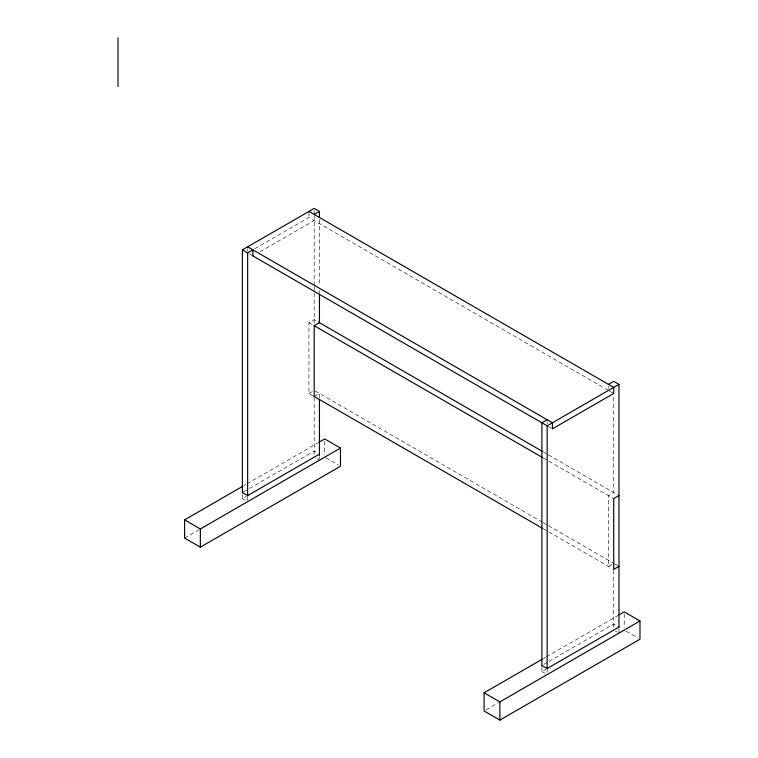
<?xml version="1.0" encoding="UTF-8"?>
<svg xmlns="http://www.w3.org/2000/svg" width="758" height="758" viewBox="0 0 758 758"><rect width="100%" height="100%" fill="white"/><g stroke="black" fill="none" stroke-linecap="round" stroke-linejoin="round"><path stroke-width="0.57" stroke-dasharray="3.79 2.84" d="M254.792 248.766L308.942 217.508L608.598 390.512M260.041 251.798L314.2 220.54M313.035 395.828L308.942 393.468L308.942 322.681L314.2 319.639L317.697 321.667M308.942 393.468L312.448 391.441M314.2 396.5L319.45 393.468L319.45 398.149M243.905 485.622L245.952 484.438M246.975 483.85L317.545 443.108M243.394 491.98L248.453 489.062M249.467 488.484L314.2 451.105L317.697 453.132M242.38 494.595L242.38 498.631L246.426 496.3M184.582 538.076L198.899 529.804M611.962 564.369L608.456 566.387L608.456 495.599L613.715 492.567L613.715 395.524M543.42 658.55L545.466 657.366M546.49 656.779L618.083 615.439M543.922 664.321L547.968 661.99M548.981 661.402L613.715 624.033L617.22 626.051M541.894 666.841L541.894 671.56L545.94 669.219M486.143 709.82L498.413 702.732M609.621 391.1L613.715 393.459M249.391 253.911L252.888 255.929M548.318 426.498L552.411 428.857M543.287 451.91L547.38 454.269M548.404 454.857L618.964 495.599M308.942 322.681L313.035 325.04M543.145 457.889L613.715 498.631M315.224 391.024L542.264 522.101M543.287 522.698L547.38 525.057M548.404 525.645L613.857 563.44M614.586 563.857L618.964 566.387M543.145 528.677L611.962 568.415M325.694 457.747L338.504 465.137M626.193 631.234L638.018 638.065M316.825 458.694L318.578 459.699M615.468 631.111L617.22 632.125M242.38 498.631L245.014 500.157M541.894 671.56L547.153 674.592M624.222 614.17L624.222 627.823M618.964 629.083L618.964 633.129M613.715 570.376L613.715 628.079M608.456 386.381L608.456 388.409M547.153 421.78L547.153 423.798M547.153 668.528L547.153 672.573M324.708 441.251L324.708 454.895M319.45 219.716L319.45 285.993M319.45 290.721L319.45 293.09M319.45 456.695L319.45 459.035M314.2 210.771L314.2 214.325M314.2 215.499L314.2 285.321M314.2 286.505L314.2 323.183M314.2 397.457L314.2 456.164M308.942 212.448L308.942 217.508M247.639 248.851L247.639 250.879M247.639 496.613L247.639 501.673"/><path stroke-width="1.14" d="M242.38 492.738L242.38 249.865L314.2 208.403L319.45 211.435L319.45 217.357M242.38 249.865L247.639 252.897L252.888 249.865L252.888 255.929M314.2 214.467L319.45 211.435M318.568 442.511L324.708 438.967L340.465 448.073L340.465 466.274L200.349 547.172L184.582 538.076L184.582 519.874L242.882 486.21M319.45 454.137L247.639 495.599L242.38 492.567M184.582 519.874L200.349 528.97L340.465 448.073M547.153 419.752L541.894 422.784L541.894 665.666M608.456 384.363L613.715 381.331L618.964 384.363L618.964 627.273M252.755 255.853L547.153 425.825L618.964 384.363M618.964 495.599L613.715 498.631L613.715 569.419L618.964 566.387M619.106 614.852L624.222 611.895L639.989 621.001L639.989 639.202L499.863 720.1L484.097 710.995L484.097 692.793L542.396 659.138M618.964 627.065L547.153 668.528L541.894 665.496M484.097 692.793L499.863 701.899L639.989 621.001M308.942 211.435L613.715 387.395L613.715 393.459L552.411 428.857L552.411 422.784L247.639 246.833M318.284 322.008L542.264 451.313M314.058 325.627L542.122 457.301M314.058 396.415L542.122 528.089M547.153 425.825L547.153 668.698M499.863 701.899L499.863 720.1M319.45 294.275L319.45 322.681L314.2 325.713L314.2 396.5M319.45 399.324L319.45 455.52M247.639 252.897L247.639 495.77M200.349 528.97L200.349 547.172M118.011 37.9L118.011 86.526"/></g></svg>
